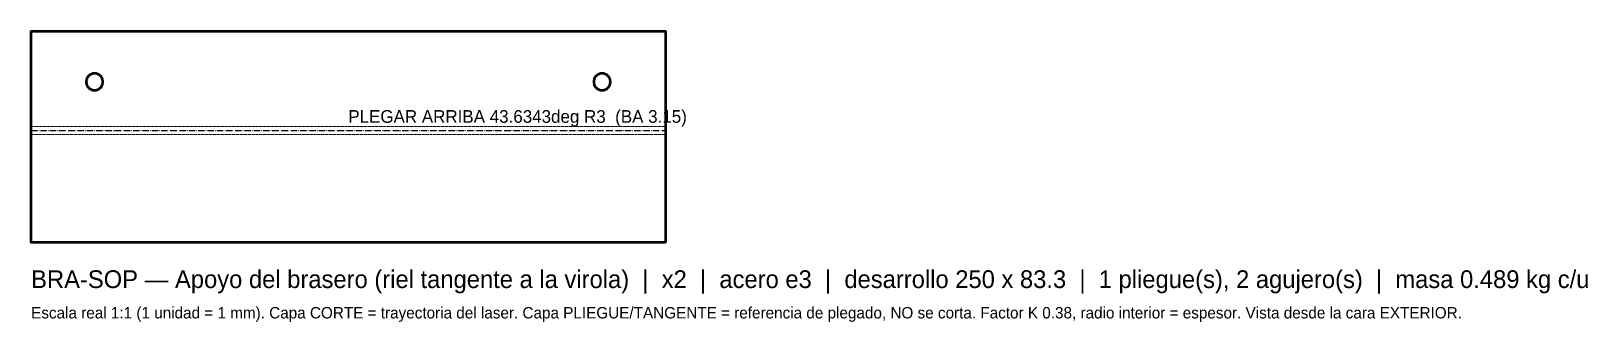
# Model space of a CAD drawing. Header units: millimetres. Extents: x 0 to 614, y -75 to 40.
import ezdxf

# ---------------------------------------------------------------- set-up
doc = ezdxf.new("R2010")
doc.units = ezdxf.units.MM
doc.linetypes.add('DASHDOT', pattern=[3.556, 2.54, -0.508, 0, -0.508])
doc.linetypes.add('DASHED', pattern=[1.524, 1.27, -0.254])
for name, color, linetype, lineweight in [('CORTE', 1, 'CONTINUOUS', 50), ('PLIEGUE', 5, 'DASHDOT', 25), ('TANGENTE', 8, 'DASHED', 13), ('TEXTO', 7, 'CONTINUOUS', 25)]:
    doc.layers.add(name, color=color, linetype=linetype, lineweight=lineweight)

msp = doc.modelspace()

# ---------------------------------------------------------------- linework, layer by layer
at = {"layer": 'CORTE'}
for points in [[(250, -43.35), (0, -43.35), (0, 0.83), (0, 40), (250, 40), (250, 0.83), (250, -43.35)], [(28.16, 20.96), (28.05, 21.26), (27.91, 21.56), (27.74, 21.83), (27.55, 22.09), (27.33, 22.33), (27.09, 22.55), (26.83, 22.74), (26.56, 22.91), (26.26, 23.05), (25.96, 23.16), (25.64, 23.24), (25.32, 23.28), (25, 23.3), (24.68, 23.28), (24.36, 23.24), (24.04, 23.16), (23.74, 23.05), (23.44, 22.91), (23.17, 22.74), (22.91, 22.55), (22.67, 22.33), (22.45, 22.09), (22.26, 21.83), (22.09, 21.56), (21.95, 21.26), (21.84, 20.96), (21.76, 20.64), (21.72, 20.32), (21.7, 20), (21.72, 19.68), (21.76, 19.36), (21.84, 19.04), (21.95, 18.74), (22.09, 18.44), (22.26, 18.17), (22.45, 17.91), (22.67, 17.67), (22.91, 17.45), (23.17, 17.26), (23.44, 17.09), (23.74, 16.95), (24.04, 16.84), (24.36, 16.76), (24.68, 16.72), (25, 16.7), (25.32, 16.72), (25.64, 16.76), (25.96, 16.84), (26.26, 16.95), (26.56, 17.09), (26.83, 17.26), (27.09, 17.45), (27.33, 17.67), (27.55, 17.91), (27.74, 18.17), (27.91, 18.44), (28.05, 18.74), (28.16, 19.04), (28.24, 19.36), (28.28, 19.68), (28.3, 20), (28.28, 20.32), (28.24, 20.64), (28.16, 20.96)], [(228.24, 20.64), (228.16, 20.96), (228.05, 21.26), (227.91, 21.56), (227.74, 21.83), (227.55, 22.09), (227.33, 22.33), (227.09, 22.55), (226.83, 22.74), (226.56, 22.91), (226.26, 23.05), (225.96, 23.16), (225.64, 23.24), (225.32, 23.28), (225, 23.3), (224.68, 23.28), (224.36, 23.24), (224.04, 23.16), (223.74, 23.05), (223.44, 22.91), (223.17, 22.74), (222.91, 22.55), (222.67, 22.33), (222.45, 22.09), (222.26, 21.83), (222.09, 21.56), (221.95, 21.26), (221.84, 20.96), (221.76, 20.64), (221.72, 20.32), (221.7, 20), (221.72, 19.68), (221.76, 19.36), (221.84, 19.04), (221.95, 18.74), (222.09, 18.44), (222.26, 18.17), (222.45, 17.91), (222.67, 17.67), (222.91, 17.45), (223.17, 17.26), (223.44, 17.09), (223.74, 16.95), (224.04, 16.84), (224.36, 16.76), (224.68, 16.72), (225, 16.7), (225.32, 16.72), (225.64, 16.76), (225.96, 16.84), (226.26, 16.95), (226.56, 17.09), (226.83, 17.26), (227.09, 17.45), (227.33, 17.67), (227.55, 17.91), (227.74, 18.17), (227.91, 18.44), (228.05, 18.74), (228.16, 19.04), (228.24, 19.36), (228.28, 19.68), (228.3, 20), (228.28, 20.32), (228.24, 20.64)]]:
    msp.add_lwpolyline(points, close=True, dxfattribs=at)
at = {"layer": 'PLIEGUE'}
msp.add_line((0, 0.83), (250, 0.83), dxfattribs=at)
at = {"layer": 'TANGENTE'}
for p, q in [((0, 2.4), (250, 2.4)), ((0, -0.75), (250, -0.75))]:
    msp.add_line(p, q, dxfattribs=at)

# ---------------------------------------------------------------- texts
at = {"layer": 'TEXTO'}
for s, height, p in [('PLEGAR ARRIBA 43.6343deg R3  (BA 3.15)', 5, (125, 3.83)), ('BRA-SOP — Apoyo del brasero (riel tangente a la virola)  |  x2  |  acero e3  |  desarrollo 250 x 83.3  |  1 pliegue(s), 2 agujero(s)  |  masa 0.489 kg c/u', 7, (0, -61.35)), ('Escala real 1:1 (1 unidad = 1 mm). Capa CORTE = trayectoria del laser. Capa PLIEGUE/TANGENTE = referencia de plegado, NO se corta. Factor K 0.38, radio interior = espesor. Vista desde la cara EXTERIOR.', 4.5, (0, -73.35))]:
    msp.add_text(s, height=height, dxfattribs=at).set_placement(p)

doc.saveas('drawing.dxf')
